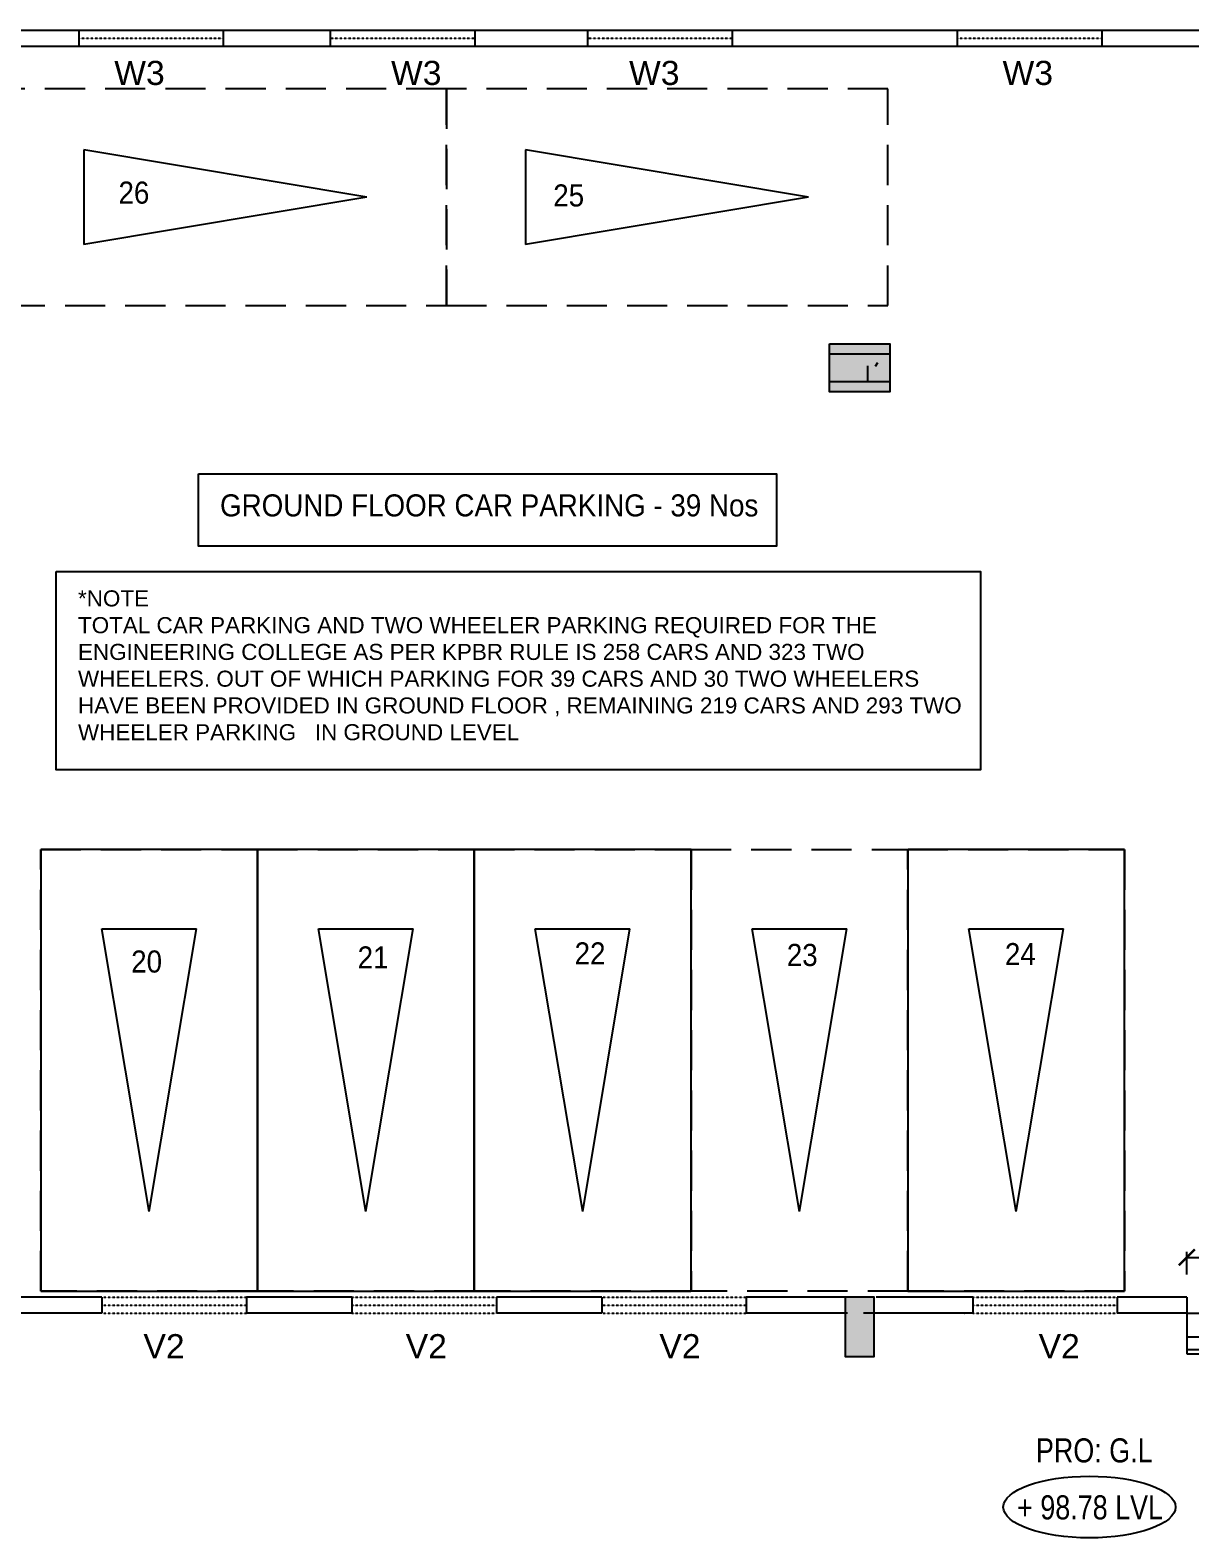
# Model space of a CAD drawing. Extents: x 53439 to 79867, y -144071 to -73305.
# Drawn here: x 67836 to 69281, y -140883 to -139005 of the extents above; entities that cross this region are included whole.
import ezdxf
from ezdxf.enums import TextEntityAlignment as Align

# ---------------------------------------------------------------- set-up
doc = ezdxf.new("R2010")
doc.units = 0
doc.header["$LTSCALE"] = 0.1
doc.header["$MEASUREMENT"] = 0
doc.header["$PDMODE"] = 35
doc.header["$PDSIZE"] = -0.8
doc.linetypes.add('HIDDEN', pattern=[0.375, 0.25, -0.125])
doc.layers.get('0').update_dxf_attribs({"linetype": 'CONTINUOUS'})
doc.layers.get('DEFPOINTS').update_dxf_attribs({"linetype": 'CONTINUOUS'})
for name, color, linetype in [('COR_HA', 40, 'CONTINUOUS'), ('ESELEVATION', 7, 'CONTINUOUS'), ('HAT', 253, 'CONTINUOUS'), ('LAYER4', 130, 'CONTINUOUS'), ('TEX', 7, 'CONTINUOUS'), ('TEXT', 7, 'CONTINUOUS'), ('THIN_HA', 253, 'CONTINUOUS'), ('TOILET_HA', 152, 'CONTINUOUS'), ('WALL', 6, 'CONTINUOUS')]:
    doc.layers.add(name, color=color, linetype=linetype)
doc.styles.add('1MM', font='arial.ttf')
doc.styles.add('DIM', font='arial.ttf', dxfattribs={"width": 0.7, "height": 1})
doc.styles.add('DUTCH', font='arial.ttf')
doc.dimstyles.new('KRI', dxfattribs={"dimtxt": 23, "dimasz": 20, "dimexe": 7, "dimexo": 0, "dimgap": 9, "dimtad": 1, "dimdec": 1, "dimzin": 1, "dimtxsty": '1MM', "dimblk": 'ARCHTICK', "dimcen": 0.5, "dimclrd": 252, "dimclre": 252, "dimclrt": 7, "dimaunit": 1, "dimadec": 8, "dimazin": 3, "dimtfac": 1, "dimtdec": 1, "dimtmove": 0, "dimatfit": 3})

# ---------------------------------------------------------------- blocks, each defined once
blk = doc.blocks.new('I7I')
at = {"layer": 'LAYER4', "linetype": 'CONTINUOUS', "ltscale": 0.1}
blk.add_line((-2675.302, -1434.758), (-2675.302, -1435.937), dxfattribs=at)
at = {"layer": 'LAYER4', "linetype": 'HIDDEN', "ltscale": 20}
blk.add_lwpolyline([(-2679.816, -1436.698), (-2679.816, -1433.998), (-2674.316, -1433.998), (-2674.316, -1436.698)], close=True, dxfattribs=at)
at = {"layer": 'LAYER4', "linetype": 'CONTINUOUS', "ltscale": 0.1}
for points in [[(-2678.824, -1435.348), (-2675.302, -1434.758)], [(-2678.824, -1435.348), (-2675.302, -1435.937)]]:
    blk.add_lwpolyline(points, dxfattribs=at)
blk = doc.blocks.new('YTTU')
at = {"layer": 'THIN_HA', "linetype": 'CONTINUOUS', "ltscale": 0.1}
blk.add_hatch(color=2, dxfattribs=at).paths.add_polyline_path([(-6879.58, -1156.369), (-6878.83, -1156.369), (-6878.83, -1156.969), (-6879.58, -1156.969)])
at = {"layer": 'THIN_HA', "color": 2, "linetype": 'CONTINUOUS', "ltscale": 0.1}
blk.add_lwpolyline([(-6879.58, -1156.369), (-6878.83, -1156.369), (-6878.83, -1156.969), (-6879.58, -1156.969)], close=True, dxfattribs=at)
blk = doc.blocks.new('_ARCHTICK')
at = {"layer": 'WALL', "color": 0, "const_width": 0.15}
blk.add_lwpolyline([(-0.5, -0.5), (0.5, 0.5)], dxfattribs=at)
blk = doc.blocks.new('*D380')
at = {"layer": 'DEFPOINTS', "color": 0, "linetype": 'CONTINUOUS', "ltscale": 0.1}
for p in [(69776.8, -140533.9), (69276.8, -140555.3, -10.8), (69776.8, -140555.3, 0)]:
    blk.add_point(p, dxfattribs=at)
at = {"layer": 'HAT', "color": 252, "ltscale": 0.1}
for p, q in [((69276.8, -140555.3), (69276.8, -140526.9)), ((69276.8, -140533.9), (69776.8, -140533.9)), ((69776.8, -140555.3), (69776.8, -140526.9))]:
    blk.add_line(p, q, dxfattribs=at)
at = {"layer": 'HAT', "color": 252, "linetype": 'CONTINUOUS', "ltscale": 0.1, "xscale": 20, "yscale": 20, "zscale": 20, "rotation": 180}
blk.add_blockref('_ARCHTICK', (69276.8, -140533.9), dxfattribs=at)
at = {"layer": 'HAT', "color": 252, "linetype": 'CONTINUOUS', "ltscale": 0.1, "xscale": 20, "yscale": 20, "zscale": 20}
blk.add_blockref('_ARCHTICK', (69776.8, -140533.9), dxfattribs=at)
at = {"layer": 'HAT', "color": 7, "linetype": 'CONTINUOUS', "ltscale": 0.1, "insert": (69526.8, -140513.2), "char_height": 23, "attachment_point": 5, "style": '1MM'}
blk.add_mtext('500.0', dxfattribs=at)

msp = doc.modelspace()

# ---------------------------------------------------------------- hatches: boundary and pattern name
at = {"layer": 'LAYER4', "linetype": 'CONTINUOUS', "ltscale": 0.1}
msp.add_hatch(color=7, dxfattribs=at).paths.add_polyline_path([(68831.76, -139443.34), (68831.76, -139408.34), (68906.76, -139408.34), (68906.76, -139443.34)])
msp.add_hatch(color=7, dxfattribs=at).paths.add_polyline_path([(68831.76, -139443.34), (68831.76, -139408.34), (68906.76, -139408.34), (68906.76, -139443.34)])
msp.add_hatch(color=7, dxfattribs=at).paths.add_polyline_path([(68831.76, -139443.34), (68831.76, -139408.34), (68906.76, -139408.34), (68906.76, -139443.34)])
at = {"layer": 'THIN_HA', "linetype": 'CONTINUOUS', "ltscale": 0.1}
msp.add_hatch(color=2, dxfattribs=at).paths.add_polyline_path([(68851.76, -140582.84), (68886.76, -140582.84), (68886.76, -140657.84), (68851.76, -140657.84)])

# ---------------------------------------------------------------- linework, layer by layer
at = {"layer": 'COR_HA', "ltscale": 0.1}
msp.add_line((68888.91, -139423.99, -10.81), (68891.71, -139419.14, -10.81), dxfattribs=at)
at = {"layer": 'HAT', "linetype": 'CONTINUOUS', "ltscale": 0.1}
for points in [[(68045.85, -139558.11), (68765.5, -139558.11), (68765.5, -139648.12), (68045.85, -139648.12)], [(67868.37, -139679.67), (69019.81, -139679.67), (69019.81, -139926.78), (67868.37, -139926.78)]]:
    msp.add_lwpolyline(points, close=True, dxfattribs=at)
msp.add_ellipse((69155.4, -140844.82), major_axis=(107.28, 0), ratio=0.3577909, dxfattribs=at)
at = {"layer": 'LAYER4', "linetype": 'CONTINUOUS', "ltscale": 0.1}
for p, q in [((68879.26, -139443.34, -10.81), (68879.26, -139423.34, -10.81)), ((68879.26, -139443.34, -10.81), (68879.26, -139423.34, -10.81)), ((68879.26, -139443.34, -10.81), (68879.26, -139423.34, -10.81)), ((69276.76, -140603.34, -9.11), (69776.76, -140603.34, 0)), ((69276.76, -140603.34, -9.11), (69276.76, -140653.98, -9.11)), ((69276.76, -140632.66, -9.15), (69776.76, -140632.66, -0.03)), ((69276.76, -140648.65, -9.11), (69776.76, -140648.65, 0)), ((69276.76, -140653.98, -9.11), (69776.76, -140653.98, 0))]:
    msp.add_line(p, q, dxfattribs=at)
at = {"layer": 'LAYER4', "color": 7, "linetype": 'CONTINUOUS', "ltscale": 0.1, "elevation": -10.81}
msp.add_lwpolyline([(68831.76, -139443.34), (68831.76, -139408.34), (68906.76, -139408.34), (68906.76, -139443.34)], close=True, dxfattribs=at)
msp.add_lwpolyline([(68831.76, -139443.34), (68831.76, -139408.34), (68906.76, -139408.34), (68906.76, -139443.34)], close=True, dxfattribs=at)
msp.add_lwpolyline([(68831.76, -139443.34), (68831.76, -139408.34), (68906.76, -139408.34), (68906.76, -139443.34)], close=True, dxfattribs=at)
at = {"layer": 'LAYER4', "linetype": 'HIDDEN', "ltscale": 20, "elevation": -10.81}
for points in [[(67849.26, -140575.85), (68119.26, -140575.85), (68119.26, -140025.85), (67849.26, -140025.85)], [(68119.26, -140575.85), (68389.26, -140575.85), (68389.26, -140025.85), (68119.26, -140025.85)], [(68389.26, -140575.85), (68659.26, -140575.85), (68659.26, -140025.85), (68389.26, -140025.85)], [(68929.26, -140575.85), (69199.26, -140575.85), (69199.26, -140025.85), (68929.26, -140025.85)]]:
    msp.add_lwpolyline(points, close=True, dxfattribs=at)
at = {"layer": 'THIN_HA', "color": 2, "linetype": 'CONTINUOUS', "ltscale": 0.1, "elevation": -10.81}
msp.add_lwpolyline([(68851.76, -140582.84), (68886.76, -140582.84), (68886.76, -140657.84), (68851.76, -140657.84)], close=True, dxfattribs=at)
at = {"layer": 'TOILET_HA', "linetype": 'HIDDEN'}
for p, q in [((67896.72, -139005.27, -1.55), (68076.72, -139005.27, -1.55)), ((67896.72, -139015.27, -1.55), (68076.72, -139015.27, -1.55)), ((68209.84, -139005.27, -1.55), (68389.84, -139005.27, -1.55)), ((68209.84, -139015.27, -1.55), (68389.84, -139015.27, -1.55)), ((68530.37, -139005.27, -1.55), (68710.37, -139005.27, -1.55)), ((68530.37, -139015.27, -1.55), (68710.37, -139015.27, -1.55)), ((68990.84, -139005.27, -1.55), (69170.84, -139005.27, -1.55)), ((68990.84, -139015.27, -1.55), (69170.84, -139015.27, -1.55)), ((67896.72, -139025.27, -1.55), (68076.72, -139025.27, -1.55)), ((68209.84, -139025.27, -1.55), (68389.84, -139025.27, -1.55)), ((68530.37, -139025.27, -1.55), (68710.37, -139025.27, -1.55)), ((68990.84, -139025.27, -1.55), (69170.84, -139025.27, -1.55)), ((67925.51, -140583.34, -10.81), (68105.51, -140583.34, -10.81)), ((67925.51, -140593.34, -10.81), (68105.51, -140593.34, -10.81)), ((68236.76, -140583.34, -10.81), (68416.76, -140583.34, -10.81)), ((68236.76, -140593.34, -10.81), (68416.76, -140593.34, -10.81)), ((68548.01, -140583.34, -10.81), (68728.01, -140583.34, -10.81)), ((68548.01, -140593.34, -10.81), (68728.01, -140593.34, -10.81)), ((69010.19, -140583.34, -2.19), (69190.19, -140583.34, -2.19)), ((69010.19, -140593.34, -12.08), (69190.19, -140593.34, -12.08)), ((67925.51, -140603.34, -10.81), (68105.51, -140603.34, -10.81)), ((68236.76, -140603.34, -10.81), (68416.76, -140603.34, -10.81)), ((68548.01, -140603.34, -10.81), (68728.01, -140603.34, -10.81)), ((69010.19, -140603.34, -3.46), (69190.19, -140603.34, -3.46))]:
    msp.add_line(p, q, dxfattribs=at)
at = {"layer": 'WALL', "linetype": 'CONTINUOUS', "ltscale": 0.1}
for p, q in [((67708.28, -139005.27, -1.55), (69964.26, -139005.27, -1.55)), ((67896.72, -139005.27, -1.55), (67896.72, -139025.27, -1.55)), ((67896.72, -139005.27, -1.55), (67896.72, -139025.27, -1.55)), ((68076.72, -139005.27, -1.55), (68076.72, -139025.27, -1.55)), ((68076.72, -139005.27, -1.55), (68076.72, -139025.27, -1.55)), ((68209.84, -139005.27, -1.55), (68209.84, -139025.27, -1.55)), ((68209.84, -139005.27, -1.55), (68209.84, -139025.27, -1.55)), ((68389.84, -139005.27, -1.55), (68389.84, -139025.27, -1.55)), ((68389.84, -139005.27, -1.55), (68389.84, -139025.27, -1.55)), ((68530.37, -139005.27, -1.55), (68530.37, -139025.27, -1.55)), ((68530.37, -139005.27, -1.55), (68530.37, -139025.27, -1.55)), ((68710.37, -139005.27, -1.55), (68710.37, -139025.27, -1.55)), ((68710.37, -139005.27, -1.55), (68710.37, -139025.27, -1.55)), ((68990.84, -139005.27, -1.55), (68990.84, -139025.27, -1.55)), ((68990.84, -139005.27, -1.55), (68990.84, -139025.27, -1.55)), ((69170.84, -139005.27, -1.55), (69170.84, -139025.27, -1.55)), ((69170.84, -139005.27, -1.55), (69170.84, -139025.27, -1.55)), ((67708.28, -139025.27, -1.55), (69944.26, -139025.27, -1.55)), ((68869.26, -139443.34, -10.81), (68844.71, -139443.34, -10.81)), ((67925.51, -140583.34, -10.81), (67794.26, -140583.34, -10.81)), ((67925.51, -140583.34, -10.81), (67925.51, -140603.34, -10.81)), ((68236.76, -140583.34, -10.81), (68105.51, -140583.34, -10.81)), ((68105.51, -140583.34, -10.81), (68105.51, -140603.34, -10.81)), ((68236.76, -140583.34, -10.81), (68236.76, -140603.34, -10.81)), ((68548.01, -140583.34, -10.81), (68416.76, -140583.34, -10.81)), ((68416.76, -140583.34, -10.81), (68416.76, -140603.34, -10.81)), ((68548.01, -140583.34, -10.81), (68426.76, -140583.34, -10.81)), ((68548.01, -140583.34, -10.81), (68426.76, -140583.34, -10.81)), ((68548.01, -140583.34, -10.81), (68426.76, -140583.34, -10.81)), ((68548.01, -140583.34, -10.81), (68548.01, -140603.34, -10.81)), ((68854.26, -140583.34, -10.81), (68728.01, -140583.34, -10.81)), ((68728.01, -140583.34, -10.81), (68728.01, -140603.34, -10.81)), ((68809.73, -140583.34, -10.81), (68738.01, -140583.34, -10.81)), ((68809.73, -140583.34, -10.81), (68738.01, -140583.34, -10.81)), ((68809.73, -140583.34, -10.81), (68738.01, -140583.34, -10.81)), ((69000.41, -140583.34, -10.81), (68889.73, -140583.34, -10.81)), ((69000.41, -140583.34, -10.81), (68889.73, -140583.34, -10.81)), ((69000.41, -140583.34, -10.81), (68889.73, -140583.34, -10.81)), ((69000.41, -140583.34, -10.81), (68889.73, -140583.34, -10.81)), ((69000.41, -140583.34, -10.81), (68889.73, -140583.34, -10.81)), ((69010.19, -140583.34, -10.81), (68889.73, -140583.34, -10.81)), ((69010.19, -140583.34, -2.19), (69010.19, -140603.34, -2.19)), ((69276.76, -140583.34, -10.81), (69190.19, -140583.34, -10.81)), ((69190.19, -140583.34, -2.19), (69190.19, -140603.34, -2.19)), ((69276.76, -140583.34, -10.81), (69200.41, -140583.34, -10.81)), ((69276.76, -140583.34, -10.81), (69200.41, -140583.34, -10.81)), ((69276.76, -140583.34, -10.81), (69200.41, -140583.34, -10.81)), ((69276.76, -140583.34, -10.81), (69200.41, -140583.34, -10.81)), ((69276.76, -140583.34, -10.81), (69200.41, -140583.34, -10.81)), ((69276.76, -140583.34, -10.81), (69200.41, -140583.34, -10.81)), ((69276.76, -140583.34, -9.11), (69276.76, -140603.34, -9.11)), ((67925.51, -140603.34, -10.81), (67774.26, -140603.34, -10.81)), ((68236.76, -140603.34, -10.81), (68105.51, -140603.34, -10.81)), ((68548.01, -140603.34, -10.81), (68416.76, -140603.34, -10.81)), ((68854.26, -140603.34, -10.81), (68728.01, -140603.34, -10.81)), ((69010.19, -140603.34, -12.18), (68874.26, -140603.34, -10.81)), ((68999.98, -140603.34, -12.08), (69000.41, -140603.34, -12.08)), ((69276.76, -140603.34, -14.87), (69190.19, -140603.34, -14)), ((69276.76, -140603.34, -14.87), (69200.41, -140603.34, -14.1))]:
    msp.add_line(p, q, dxfattribs=at)
at = {"layer": 'WALL', "linetype": 'CONTINUOUS', "ltscale": 0.1, "elevation": -1.55}
for points in [[(67896.72, -139005.27), (67896.72, -139025.27)], [(68076.72, -139005.27), (68076.72, -139025.27)], [(68209.84, -139005.27), (68209.84, -139025.27)], [(68389.84, -139005.27), (68389.84, -139025.27)], [(68530.37, -139005.27), (68530.37, -139025.27)], [(68710.37, -139005.27), (68710.37, -139025.27)], [(68990.84, -139005.27), (68990.84, -139025.27)], [(69170.84, -139005.27), (69170.84, -139025.27)]]:
    msp.add_lwpolyline(points, dxfattribs=at)

# ---------------------------------------------------------------- block references
at = {"layer": 'THIN_HA', "color": 1, "linetype": 'CONTINUOUS', "xscale": -100, "yscale": 100, "zscale": 100}
for p in [(-199627.05, 4321.51, -10.81), (-199077.05, 4321.51, -10.81)]:
    msp.add_blockref('I7I', p, dxfattribs=at)
at = {"layer": 'THIN_HA', "color": 2, "linetype": 'CONTINUOUS', "xscale": 100, "yscale": 100, "zscale": 100}
msp.add_blockref('YTTU', (756789.73, -23758.93, -10.81), dxfattribs=at)
at = {"layer": 'THIN_HA', "color": 1, "linetype": 'CONTINUOUS', "xscale": 100, "yscale": 100, "zscale": 100, "rotation": 90}
for p in [(-75550.51, 127405.73, -10.81), (-75280.51, 127405.73, -10.81), (-75010.51, 127405.73, -10.81), (-74740.51, 127405.73, -10.81), (-74470.51, 127405.73, -10.81)]:
    msp.add_blockref('I7I', p, dxfattribs=at)

# ---------------------------------------------------------------- texts
at = {"style": 'DIM'}
for s, p in [('W3', (67940.9, -139073.52, -10.81)), ('W3', (68285.57, -139073.52, -10.81)), ('W3', (68582.04, -139073.52, -10.81)), ('W3', (69047.24, -139073.52, -10.81)), ('V2', (67977.28, -140659.49, -12.08)), ('V2', (68303.91, -140659.49, -12.08)), ('V2', (68619.83, -140659.49, -12.08)), ('V2', (69092.21, -140659.49, -12.08))]:
    msp.add_text(s, height=30, dxfattribs=at).set_placement(p)
at = {"layer": 'ESELEVATION', "linetype": 'CONTINUOUS', "ltscale": 0.1, "style": 'DUTCH', "width": 0.8}
for s, p in [('PRO: G.L', (69161.47, -140774.28)), ('+ 98.78 LVL', (69156.23, -140845.22))]:
    msp.add_text(s, height=30, dxfattribs=at).set_placement(p, align=Align.MIDDLE_CENTER)
at = {"layer": 'TEX', "linetype": 'CONTINUOUS', "ltscale": 0.1, "insert": (67895.73, -139703.04), "char_height": 20, "width": 1124.0797, "attachment_point": 1, "style": '1MM'}
msp.add_mtext('*NOTE\\PTOTAL CAR PARKING AND TWO WHEELER PARKING REQUIRED FOR THE ENGINEERING COLLEGE AS PER KPBR RULE IS 258 CARS AND 323 TWO WHEELERS. OUT OF WHICH PARKING FOR 39 CARS AND 30 TWO WHEELERS HAVE BEEN PROVIDED IN GROUND FLOOR , REMAINING 219 CARS AND 293 TWO WHEELER PARKING   IN GROUND LEVEL', dxfattribs=at)
at = {"layer": 'TEXT', "style": 'DUTCH', "width": 0.9}
for s, p in [('26', (67946.17, -139221.38, -1.08)), ('25', (68487.67, -139224.88, -1.08)), ('GROUND FLOOR CAR PARKING - 39 Nos', (68072.64, -139610.95, -11.89)), ('21', (68244.02, -140174.03, -1.08)), ('22', (68514.25, -140168.96, -1.08)), ('23', (68778.53, -140170.92, -1.08)), ('24', (69050.17, -140169.88, -1.08)), ('20', (67961.98, -140179.09, -1.08))]:
    msp.add_text(s, height=27.5, dxfattribs=at).set_placement(p)

# ---------------------------------------------------------------- dimensions: what is measured, and where the dimension line sits
at = {"layer": 'HAT', "linetype": 'CONTINUOUS', "ltscale": 0.1}
dim = msp.add_linear_dim(base=(69776.76, -140533.91), p1=(69276.76, -140555.33, -10.81), p2=(69776.76, -140555.33, 0), dimstyle='KRI', override={"dimfxl": 0}, dxfattribs=at)
dim.commit()
dim.dimension.update_dxf_attribs({"geometry": '*D380', "text_midpoint": (69526.76, -140513.17)})

doc.saveas('drawing.dxf')
